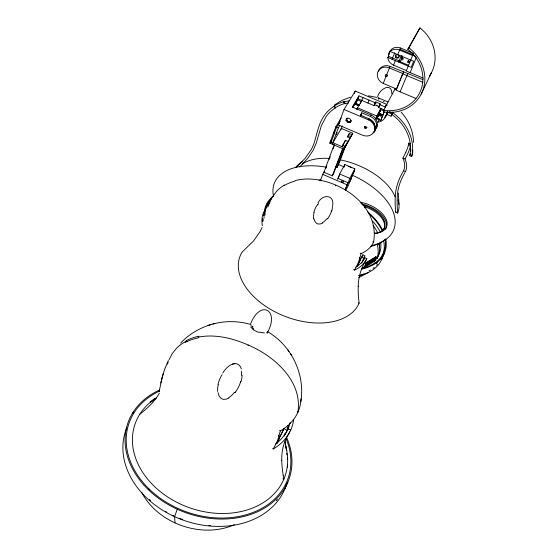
<?xml version="1.0" encoding="UTF-8"?>
<svg xmlns="http://www.w3.org/2000/svg" width="558" height="558" viewBox="0 0 558 558"><rect width="100%" height="100%" fill="white"/><g stroke="black" fill="none" stroke-linecap="round" stroke-linejoin="round"><path stroke-width="0.84" d="M398.398 193.026L398.97 204.479M241.691 375.36L241.328 371.133M358.243 286.24C358.299 276.956 361.235 267.931 366.055 260.049M332.61 205.916C334.835 194.072 321.987 193.982 318.004 203.028M396.682 88.736A36.165 33.138 30.2 0 1 395.252 88.562L383.646 110.254L383.534 111.97A39.646 35.817 30.1 0 0 422.532 91.149A39.646 35.817 30.1 0 0 408.923 47.855L419.937 27.9A38.028 34.847 30.2 0 1 429.353 76.188M395.183 89.51L395.252 88.562M300.86 401.397C305.303 374.055 291.248 345.207 267.261 331.494M301.013 398.796A69.757 50.101 19.4 0 1 280.332 430.915L277.584 440.443A116.029 80.61 30.6 0 1 276.601 442.661L273.301 448.96L272.506 448.604M159.086 391.855L161.918 378.505M267.735 207.164L271.495 198.32L276.531 191.359A49.334 40.162 28.8 0 1 281.818 186.742L284.489 185.012L284.127 185.598A51.134 41.599 28.6 0 1 294.784 181.176L295.133 180.59A51.19 41.662 28.6 0 1 305.875 179.027C338.573 178.03 380.354 205.4 373.539 242.193A55.681 31.939 21 0 1 361.138 253.59L358.466 262.232A92.328 74.047 31.2 0 1 357.559 264.269L354.567 270.079L353.619 269.667M410.381 143.727L408.881 143.092L408.351 145.38M392.623 112.695C406.391 122.146 415.78 139.716 411.658 156.512L409.712 155.682C413.471 139.73 404.501 123.144 391.451 114.188M161.994 378.212L164.624 369.284L168.321 360.566M160.781 382.976L163.131 373.734M376.678 257.636L375.89 256.75L374.258 261.374M278.505 441.106L278.686 440.436M331.578 210.638L331.438 211.133M132.72 413.715L133.174 412.125M240.658 381.421L240.449 382.09M410.374 146.789L408.568 151.839A77.646 67.434 32 0 1 407.745 153.687L405.038 158.995A48.351 24.817 21.3 0 1 405.485 171.62L405.457 171.676M277.18 443.429L279.593 437.256L283.548 429.862M278.979 439.46L279.286 438.504M167.47 364.158L168.181 362.023M265.845 207.499L266.675 205.051M266.912 204.354L267.624 202.254M279.391 438.19L284.015 428.258M333.517 133.592L333.991 132.386M177.242 509.217L174.619 516.666L175.017 522.902M248.045 345.576L248.24 345.039C236.599 339.92 224.107 336.279 211.329 336.021A64.024 45.547 28.6 0 0 198.341 337.13L197.825 338.002A63.975 45.477 28.6 0 0 185.144 342.431L186.288 340.61A63.828 45.449 28.6 0 1 198.913 336.237L198.341 337.137M332.861 142.736L341.356 128.417L352.782 133.278L344.014 149.202L329.813 143.134L335.825 126.785L341.196 117.912M330.643 143.49L336.669 127.147L340.24 121.226M373.072 132.811A9.388 8.203 28.9 0 0 373.867 131.834L373.428 132.658A9.402 8.21 28.9 0 1 362.567 135.21L338.336 124.901L344.035 109.487L355.251 91.066L386.575 104.304A12.283 10.874 28.9 0 1 387.099 105.392M332.317 144.208L338.364 127.866L339.696 125.641M320.313 180.848L322.719 174.361L324.372 171.508M334.27 144.438L323.94 172.262L332.324 175.861L333.663 173.461L342.912 149.021M325.921 168.251L326.835 165.803M329.262 159.267L330.169 156.819M333.203 148.658L334.116 146.21M340.812 129.868L342.263 125.975M354.365 93.444L355.251 91.066M346.762 119.161L346.127 120.395L346.762 119.161A2.344 2.044 31 0 0 350.57 121.288L350.096 122.09A2.351 2.044 31 0 1 346.623 121.267A2.351 2.044 31 0 1 347.739 118.303A2.351 2.044 31 0 1 350.794 120.249L350.982 120.333A2.539 2.211 31 0 1 350.291 122.174M347.139 118.003L346.651 118.993L347.125 118.198M357.12 266.466L362.114 256.143M354.197 105.385L357.831 98.731L374.16 105.636L375.736 101.947L380.117 103.795L378.54 107.492L384.211 109.989M355.411 104.66L357.26 99.694L361.263 101.43L360.377 103.767M355.753 104.262L358.947 95.878L375.269 102.784L375.736 101.947M347.334 142.862L347.892 141.404L345.388 140.337L342.054 146.649L344.439 142.492M356.932 109.382L357.525 107.813L376.838 115.994L380.863 108.573L377.208 117.871M344.837 141.795L345.388 140.337M332.324 175.861L342.821 148.086M351.784 134.555L350.103 137.986L347.627 136.933L349.308 133.501L351.784 134.555L351.226 136.006M349.308 133.501L347.627 136.933M361.835 100.426L362.923 97.559M335.435 166.995L336.941 167.637L345.13 146.259L347.892 141.404M345.911 145.108L338.246 165.308L336.941 167.637M360.559 116.015L361.793 112.793L370.414 116.448A9.34 8.175 28.9 0 1 376.441 126.241A2.525 2.211 28 0 1 375.283 129.177L376.036 127.754M337.562 179.425L339.641 173.977L344.844 164.547L354.867 168.837L348.352 185.458L345.618 190.662M335.498 185.877L335.728 185.277M367.938 103.007L369.033 100.147M343.951 166.863L344.844 164.547M392.03 59.232L394.778 52.724M374.16 105.636L375.269 102.784M402.444 74.326L396.578 89.057L383.255 83.442L385.906 76.606M386.61 74.807L390.154 66.388L423.006 79.71M406.398 70.58L393.543 65.181L395.294 60.696M397.694 54.558L400.595 48.037L413.527 53.449M345.13 189.629L348.101 182.745L337.953 178.393L339.557 175.477M345.269 189.985L349.824 178.344L354.867 168.837M378.54 107.492L380.117 103.795M375.611 119.126L376.838 115.994M401.39 55.5L398.6 62.084M376.692 118.819L380.354 109.508L383.709 110.93M380.981 108.524L377.292 117.898L378.743 115.213M378.24 115.945L379.761 112.095M401.46 58.911L401.223 59.343A0.97 0.886 29.2 0 0 402.478 59.839A0.97 0.886 29.2 0 0 402.939 58.681A0.97 0.886 29.2 0 0 401.697 58.13L401.934 57.704A0.97 0.886 29.2 0 0 401.46 58.911L400.253 61.792L400.491 61.359L388.521 56.295L387.831 57.474A8.879 8.126 30.2 0 0 393.543 65.181M401.697 58.13L402.667 55.856M379.328 119.077L379.015 119.67L376.036 118.408L376.357 117.815L379.328 119.077L377.968 122.321L378.282 121.721M378.296 119.496L380.695 120.514L384.071 111.991M384.267 111.816L380.695 120.514M403.734 71.612L396.068 90.11L416.003 98.515M413.332 53.714L406.245 70.978L423.166 78.078M400.142 91.826L407.842 73.335M386.513 114.251L391.088 116.19L392.692 112.193M392.79 112.179L391.088 116.19M410.172 72.624L416.261 57.509M250.702 323.619C260.328 299.325 279.691 309.997 267.666 332.073M381.735 259.31L384.56 252.858M168.983 359.924L172.101 353.835L176.516 348.241A61.708 43.922 28.7 0 1 182.592 343.316L185.709 341.51M357.05 266.34L360.963 258.682M365.42 266.731L366.794 263.613L375.966 258.061M284.768 489.08L287.928 481.917M364.179 257.559L364.995 255.794L362.812 254.866M377.633 96.911C378.903 89.726 391.709 81.322 391.855 93.737M362.888 254.72L361.744 257.259L364.276 258.549L364.737 257.531L364.311 257.315M334.137 132.044L334.542 131.214M405.826 152.306L402.897 158.081A46.279 23.75 21.3 0 1 403.574 170.804L403.553 170.846M333.977 133.174L333.761 133.613M374.146 261.611L373.923 262.079M421.164 94.142L431.46 72.686M350.347 180.374L351.394 178.393M349.685 182.054L354.197 171.236L353.158 173.203M373.428 132.658A2.539 2.218 28 0 0 374.592 129.714L375.136 128.689A9.381 8.203 28.9 0 0 369.082 118.861L360.419 115.192L361.793 112.793M376.441 126.241L377.201 124.818A9.319 8.168 28.9 0 0 371.189 115.053L352.293 107.038L358.947 95.878M284.245 434.396L284.51 433.901M284.775 434.654L285.166 433.929M361.668 263.271L361.912 262.811M403.574 72.024L402.75 73.551L389.296 67.895A9.207 8.321 30 0 0 377.808 72.108A9.207 8.321 30 0 0 383.255 83.442M385.432 107.499A12.346 10.909 28.9 0 0 385.153 106.962L386.575 104.304M284.141 436.014L287.098 430.713M403.176 171.536C398.454 179.39 395.406 188.29 395.224 197.511A135.866 114.578 10.9 0 0 395.343 208.036L395.622 212.131L397.666 213.003A56.142 30.627 21.3 0 0 398.105 199.897M405.024 172.478C400.477 180.025 397.463 188.541 397.233 197.406A136.347 114.962 10.7 0 0 397.435 209.759L397.666 213.003M362.149 262.372L362.379 261.939M364.144 258.731L364.248 258.535A52.947 31.102 21 0 1 355.725 267.136M364.625 257.726L366.885 258.535A55.319 32.497 21 0 1 354.567 270.079M363.928 259.128L362.623 261.5M364.095 257.44L364.451 256.799M362.93 259.833L363.293 259.184M363.816 259.324L363.342 260.195M366.508 259.226L366.292 259.616M374.592 129.714A9.402 8.21 28.9 0 0 368.524 119.879L369.082 118.861M370.414 116.448L371.189 115.053M383.646 110.254A37.707 34.066 30.1 0 0 420.718 90.445A37.707 34.066 30.1 0 0 407.765 49.278L419.937 27.9M284.12 428.83L287.314 430.406L288.033 428.816L287.503 428.544L288.57 426.173L287.251 425.496M287.998 428.872L290.739 430.03M288.088 427.023L287.035 428.9M288.584 433.845C283.708 441.783 281.448 451.129 281.79 460.42M288.716 433.608L289.246 432.673M352.782 133.278L344.572 147.724L330.35 141.662L331.208 140.232M289.379 432.436L289.783 431.739M159.295 393.278C154.608 401.739 147.284 408.344 139.779 414.273M350.096 122.09L350.57 121.288M387.831 57.474L411.204 67.372L413.666 61.254L390.14 51.489L390.823 50.318A8.858 8.112 30.2 0 0 388.521 56.295M356.827 108.97L361.807 100.503M347.829 122.293L348.304 121.484M352.802 107.262L357.873 98.752M329.813 143.134L331.096 140.993M338.336 124.901L339.641 122.739M343.993 101.584C342.633 103.453 347.257 104.946 343.993 101.584A44.577 38.607 28.6 0 0 334.465 105.846L331.773 107.917A43.078 37.302 28.8 0 0 326.967 112.249C318.855 120.849 317.376 132.95 313.889 143.727A58.646 49.313 37.6 0 1 311.252 149.558L305.142 158.333L295.963 167.658M299.674 166.961L307.73 158.374L313.303 150.039L316.253 143.106L321.38 125.655L326.13 116.601A41.494 35.928 28.7 0 1 333.133 109.473A42.248 36.57 28.7 0 1 335.232 108.05L335.511 107.617A42.568 36.863 28.6 0 1 341.754 104.479L345.046 103.369M334.179 106.278L335.232 108.05M222.802 372.953C225.292 369.082 228.661 365.169 233.265 363.921M317.356 205.058L317.642 204.626M334.444 105.874L335.511 107.617M365.643 206.767L364.695 207.897M234.848 392.727L235.343 392.072M327.274 219.029L327.658 218.541M407.765 49.278L408.923 47.855M180.632 343.072C188.653 334.57 198.983 328.292 210.129 324.833M334.535 104.89L342.228 100.266L350.487 97.162M365.49 265.329L375.506 259.268M363.509 267.512L364.548 266.884L366.264 263.02L376.141 257.029L374.474 260.893L375.234 260.433M375.485 260.279L375.862 260.049M375.89 256.75L365.978 262.706A59.141 31.143 57 0 1 364.214 267.617M375.095 260.021L365.748 265.615M228.954 398.035L226.255 399.165L223.556 399.347A5.706 5.587 -65.9 0 1 220.752 398.098L219.099 395.964L218.039 392.637M358.878 277.521L368.231 272.52M322.726 223.033L320.613 223.891L318.492 224.03A4.422 4.359 0.9 0 1 316.267 223.067L314.935 221.435L314.056 218.889M212.954 324.024C225.341 320.641 238.664 320.92 250.974 324.498M208.085 325.426L214.802 323.487M344.767 103.795L348.513 102.916M234.074 363.753C237.478 362.826 240.617 365.762 241.356 368.929M232.337 364.123L234.792 363.593M357.748 105.42L359.164 105.302M380.828 115.199L382.969 115.032M264.401 332.931L257.51 331.975A5.406 1.709 22.3 0 1 257.168 331.857L253.346 329.785L250.737 327.03M368.489 95.816L376.796 97.413M399.898 49.264L412.864 54.698L412.453 55.451L399.472 50.018A8.879 8.126 30.2 0 0 390.14 51.489M412.613 55.054L415.794 56.379M399.047 61.289L408.595 65.293M402.576 73.775L422.734 82.249M379.656 104.639L385.153 106.962M374.502 102.519L376.085 103.188M374.627 104.799L379.001 106.648M354.755 103.893L358.801 105.602M344.035 109.487L368.524 119.879M335.825 126.785L338.364 127.866M402.897 158.081L405.038 158.995M348.178 135.475L350.661 136.536M403.574 170.804L405.485 171.62M342.612 145.178L345.13 146.259M387.991 101.961L378.429 97.922M348.555 166.361L351.38 167.567M338.657 164.582L344.237 166.968M339.641 173.977L349.824 178.344M322.719 174.361L347.02 184.796M372.842 241.893L373.539 242.193M360.161 253.165L361.138 253.59M358.25 302.757L359.122 303.14L358.738 299.618A156.456 124.281 13.7 0 1 358.201 286.233M297.212 411.867L297.902 412.181C302.694 381.009 274.306 356.074 248.24 345.039M279.523 430.553L280.332 430.915M282.927 478.82L283.82 479.224L283.157 475.297M401.202 112.207C408.777 120.368 413.352 131.318 413.569 142.471M365.978 262.706L366.794 263.613M186.288 340.61L187.111 341.775M287.851 349.831L288.932 351.421M290.572 353.863L291.771 355.62M285.11 442.459L286.707 450.459M285.159 440.98L285.87 448.248M359.122 303.14A63.996 39.806 21 0 1 281.113 314.747A63.996 39.806 21 0 1 242.172 252.049L253.485 241.021L260.056 231.654A66.981 52.808 36.1 0 0 262.051 227.42M331.48 211.14A24.147 20.709 -26.9 0 1 327.72 218.576M326.855 218.764A15.903 14.194 -21.6 0 1 322.475 222.67M313.638 218.931A16.482 15.889 33.1 0 1 314.077 212.696M313.847 212.619A24.189 22.118 60.1 0 1 317.028 205.177M317.795 204.744A20.137 18.219 61.3 0 1 318.492 203.712M332.394 206.593A20.43 18.128 -11.9 0 1 331.87 210.687M343.721 102.016A44.703 38.697 28.6 0 1 349.252 100.782M295.524 167.623A56.142 30.627 21.3 0 1 302.345 161.799M302.241 164.052A53.931 29.421 21.3 0 1 328.599 158.367M340.805 159.965A53.931 29.421 21.3 0 1 395.106 196.758M395.866 211.524A53.931 29.421 21.3 0 1 395.622 212.131M410.395 153.708A46.481 23.262 21.3 0 1 409.712 155.682M408.881 143.092A46.481 23.262 21.3 0 1 410.723 151.532M412.655 149.802A48.595 24.322 21.3 0 1 411.658 156.512M408.379 145.394A59.455 51.72 30.3 0 1 405.805 152.299M378.108 98.689A20.165 2.26 40.1 0 1 378.819 99.024M379.015 98.906A16.761 1.66 41.4 0 1 378.185 97.72M383.304 101.549A17.019 1.618 11.6 0 1 384.176 101.807M345.569 189.797A4.764 2.595 21.2 0 1 345.36 190.522M346.72 186.839A4.778 2.588 21.2 0 1 345.765 188.234M346.12 120.402A2.539 2.211 31 0 1 346.811 118.561M350.766 121.372A2.532 2.211 31 0 1 346.602 119.6M351.01 120.479A2.532 2.19 39.6 0 1 350.884 121.358A2.532 2.176 41.4 0 1 350.41 122.069M368.971 119.063A9.388 8.203 28.9 0 1 375.032 128.891M366.871 127.294A1.032 0.9 28.9 0 1 365.023 126.394A1.032 0.9 28.9 0 0 366.906 127.196M387.468 111.998A12.304 10.881 28.9 0 1 384.713 117.445M386.164 105.071A12.304 10.881 28.9 0 1 386.443 105.608M387.768 111.788A12.283 10.874 28.9 0 1 385.118 116.671M374.906 129.679A9.34 8.175 28.9 0 1 374.488 130.147M375.136 128.689A2.532 2.218 28 0 1 374.09 131.59M377.201 124.818A2.518 2.204 28 0 1 376.371 127.608M358.494 104.569A1.095 0.963 31.2 0 1 357.601 104.081M355.139 104.625A2.462 2.176 31.1 0 1 355.913 103.321L355.599 103.858A2.469 2.176 31.1 0 0 354.958 104.66M359.073 104.702A1.186 1.046 31.2 0 1 357.755 105.35A1.186 1.046 31.2 0 1 356.82 104.067M381.944 114.313A1.095 0.97 28 0 1 380.535 113.553M381.93 114.85A1.095 0.97 28 0 1 380.214 113.539M386.575 112.151A12.346 10.909 28.9 0 1 379.203 121.986M389.107 111.893A0.942 0.837 27.3 0 1 387.315 111.872M390.746 111.879A0.942 0.837 27 0 1 391.06 113.169A0.942 0.837 27 0 1 389.672 113.148A0.942 0.837 27 0 1 389.756 111.872M391.444 112.395A0.942 0.837 27 0 1 389.847 111.893M380.249 110.693A4.952 4.38 28.9 0 1 378.15 113.407M376.727 105.148A4.952 4.38 28.9 0 1 377.103 105.288M380.263 110.805A4.938 4.373 28.9 0 1 379.28 111.621M374.544 103.425A4.938 4.373 28.9 0 1 375.68 103.23M356.283 104.925A1.186 1.046 31.1 0 1 357.748 104.241A1.186 1.046 31.1 0 1 358.48 105.769M381.937 114.941A1.186 1.046 28 0 1 380.04 113.581M378.401 71.508A9.179 8.307 30 0 1 390.154 66.388M387.496 75.135A1.06 0.963 30 0 1 386.157 74.458M388.982 54.844A8.844 8.105 30.2 0 1 400.595 48.037M403.141 58.625A0.97 0.886 29.2 0 1 401.795 57.781M409.865 61.282A0.97 0.886 27.9 0 1 408.337 60.522M399.235 56.574A1.862 1.709 30.2 0 1 396.599 57A1.862 1.709 30.2 0 1 396.236 54.405M364.416 206.662A23.059 12.932 22.3 0 1 382.704 230.719M360.935 203.747A24.685 13.824 22.3 0 1 385.466 229.24M362.763 205.086A23.073 12.918 22.3 0 1 384.211 220.689A23.073 12.918 22.3 0 1 374.418 233.488M361.012 202.331A24.712 13.811 22.3 0 1 386.143 219.329A24.712 13.811 22.3 0 1 374.341 233.328M319.023 180.136A39.813 22.243 21.2 0 1 321.059 180.136M384.887 239.717A62.21 34.903 21.2 0 1 370.47 246.545M352.175 175.149A64.058 35.817 21.2 0 1 394.213 215.046A64.058 35.817 21.2 0 1 371.37 245.611M273.511 196.123A64.058 35.817 21.2 0 1 326.06 167.149M386.15 226.311A24.671 13.831 22.3 0 1 386.059 227.364M382.795 256.136A63.577 37.114 21.2 0 1 358.801 275.743M262.358 225.753A63.577 37.114 21.2 0 1 263.794 211.838M262.741 221.184A62.726 36.619 21.2 0 1 262.825 219.134M263.348 215.834A62.726 36.619 21.2 0 1 263.69 214.565M385.697 238.761A63.877 36.94 21.2 0 1 361.598 269.165M264.241 215.806A63.877 36.94 21.2 0 1 273.385 196.046M367.576 211.747A63.877 36.94 21.2 0 1 382.879 230.642M385.062 239.396A63.026 36.444 21.2 0 1 361.64 268.468M265.036 215.186A63.026 36.444 21.2 0 1 271.774 198.46M368.531 213.254A63.026 36.444 21.2 0 1 382.286 230.914M364.046 273.79A60.92 35.67 21.2 0 1 358.815 275.638M378.826 243.825A60.92 35.67 21.2 0 1 379.614 246.915M377.152 244.32A58.834 34.45 21.2 0 1 376.79 258.947M359.687 257.475A46.37 27.74 21.2 0 1 360.189 259.721M380.654 242.13A59.281 34.415 21.2 0 1 362.484 267.638M373.079 225.397A59.281 34.415 21.2 0 1 377.829 233.118M379.049 243.839A59.148 34.491 21.2 0 1 377.208 258.375M374.383 232.386A59.148 34.491 21.2 0 1 375.143 233.676M383.855 241.879A62.901 36.514 21.2 0 1 380.291 259.337M377.452 262.63A62.901 36.514 21.2 0 1 376.329 263.662M264.074 218.032A62.901 36.514 21.2 0 1 264.067 216.671M264.82 211.336A62.901 36.514 21.2 0 1 269.737 202.38M372.57 221.073A62.901 36.514 21.2 0 1 380.403 232.135M377.494 264.311A62.754 36.598 21.2 0 1 376.51 265.378M374.306 267.387A62.754 36.598 21.2 0 1 373.093 268.321M370.435 270.058A62.754 36.598 21.2 0 1 368.998 270.853M262.957 221.296A62.754 36.598 21.2 0 1 263.02 218.555M149.446 489.798A81.691 63.194 19 0 1 148.302 488.641M286.673 453.291A81.691 63.194 19 0 1 286.952 454.889M287.37 458.09A81.691 63.194 19 0 1 287.51 459.68M287.635 464.368A81.691 63.194 19 0 1 287.475 467.646M286.01 438.414A84.167 64.937 19 0 1 243.853 515.376A84.167 64.937 19 0 1 137.959 475.765A84.167 64.937 19 0 1 159.49 391.088M285.375 444.97A79.376 61.185 19.1 0 1 241.384 511.47A79.376 61.185 19.1 0 1 145.471 476.358A79.376 61.185 19.1 0 1 156.477 397.784M293.641 419.693A69.108 50.666 19.4 0 1 273.301 448.96M283.213 475.304A196.911 136.85 17.2 0 1 281.741 460.413M278.728 435.317A76.237 58.757 19.1 0 1 279.439 436.795M290.153 422.58A66.137 48.483 19.4 0 1 275.526 444.084M267.338 331.71A28.856 2.678 3.9 0 1 267.219 332.589M250.765 325.767A28.877 3.815 40.4 0 1 252.99 326.653M253.806 329.178A24.001 3.446 41.7 0 1 252.097 326.821M266.766 332.624A24.357 3.481 11.3 0 1 267.205 333.489M240.519 382.104A31.018 27.335 -46 0 1 235.413 392.121M234.374 392.393A20.451 18.735 -45.3 0 1 228.738 397.68M217.627 391.437A21.141 20.862 -69.8 0 1 218.331 384.49M218.025 384.413A30.983 29.511 88.6 0 1 222.063 374.697M242.067 375.339A26.191 24.245 -35.1 0 1 241.098 381.512M286.756 483.493A84.774 65.928 19 0 1 183.938 520.412A84.774 65.928 19 0 1 126.84 427.63M153.045 399.584A84.774 65.928 19 0 1 155.131 398.489M150.688 402.053A83.637 65.042 19 0 1 152.815 400.804M286.686 437.57A85.311 65.823 19 0 1 244.578 516.29A85.311 65.823 19 0 1 136.794 475.967A85.311 65.823 19 0 1 159.56 390.021M234.367 524.687A64.031 50.876 18.9 0 1 141.606 492.233M210.499 525.594A81.175 63.291 19 0 1 208.811 525.462M182.32 519.491A81.175 63.291 19 0 1 179.097 518.242M174.354 516.171A81.175 63.291 19 0 1 172.799 515.425M166.842 512.279A81.175 63.291 19 0 1 165.468 511.477M150.576 500.603A81.175 63.291 19 0 1 149.384 499.522M277.361 499.361A83.686 65.028 19 0 1 276.308 500.679M150.193 401.837A83.686 65.028 19 0 1 155.187 398.977M336.209 134.485L336.976 132.769L336.209 134.485M341.663 181.873A1.165 0.628 21.1 0 0 343.526 182.082A1.165 0.628 21.1 0 0 342.18 180.911A1.165 0.628 21.1 0 0 341.663 181.873M364.681 127.991A1.032 0.9 28.9 0 0 366.418 128.11A1.032 0.9 28.9 0 0 365.49 126.652A1.032 0.9 28.9 0 0 364.681 127.991M379.614 115.541A1.186 1.053 28 0 0 381.623 115.659A1.186 1.053 28 0 0 380.549 113.978A1.186 1.053 28 0 0 379.614 115.541M385.376 76.153A1.067 0.963 30 0 0 387.175 76.251A1.067 0.963 30 0 0 386.227 74.723A1.067 0.963 30 0 0 385.376 76.153M407.821 62.161A0.97 0.893 27.9 0 0 409.474 62.238A0.97 0.893 27.9 0 0 408.609 60.836A0.97 0.893 27.9 0 0 407.821 62.161M395.636 57.223A1.862 1.709 30.2 0 0 398.796 57.355A1.862 1.709 30.2 0 0 397.129 54.663A1.862 1.709 30.2 0 0 395.636 57.223"/></g></svg>
